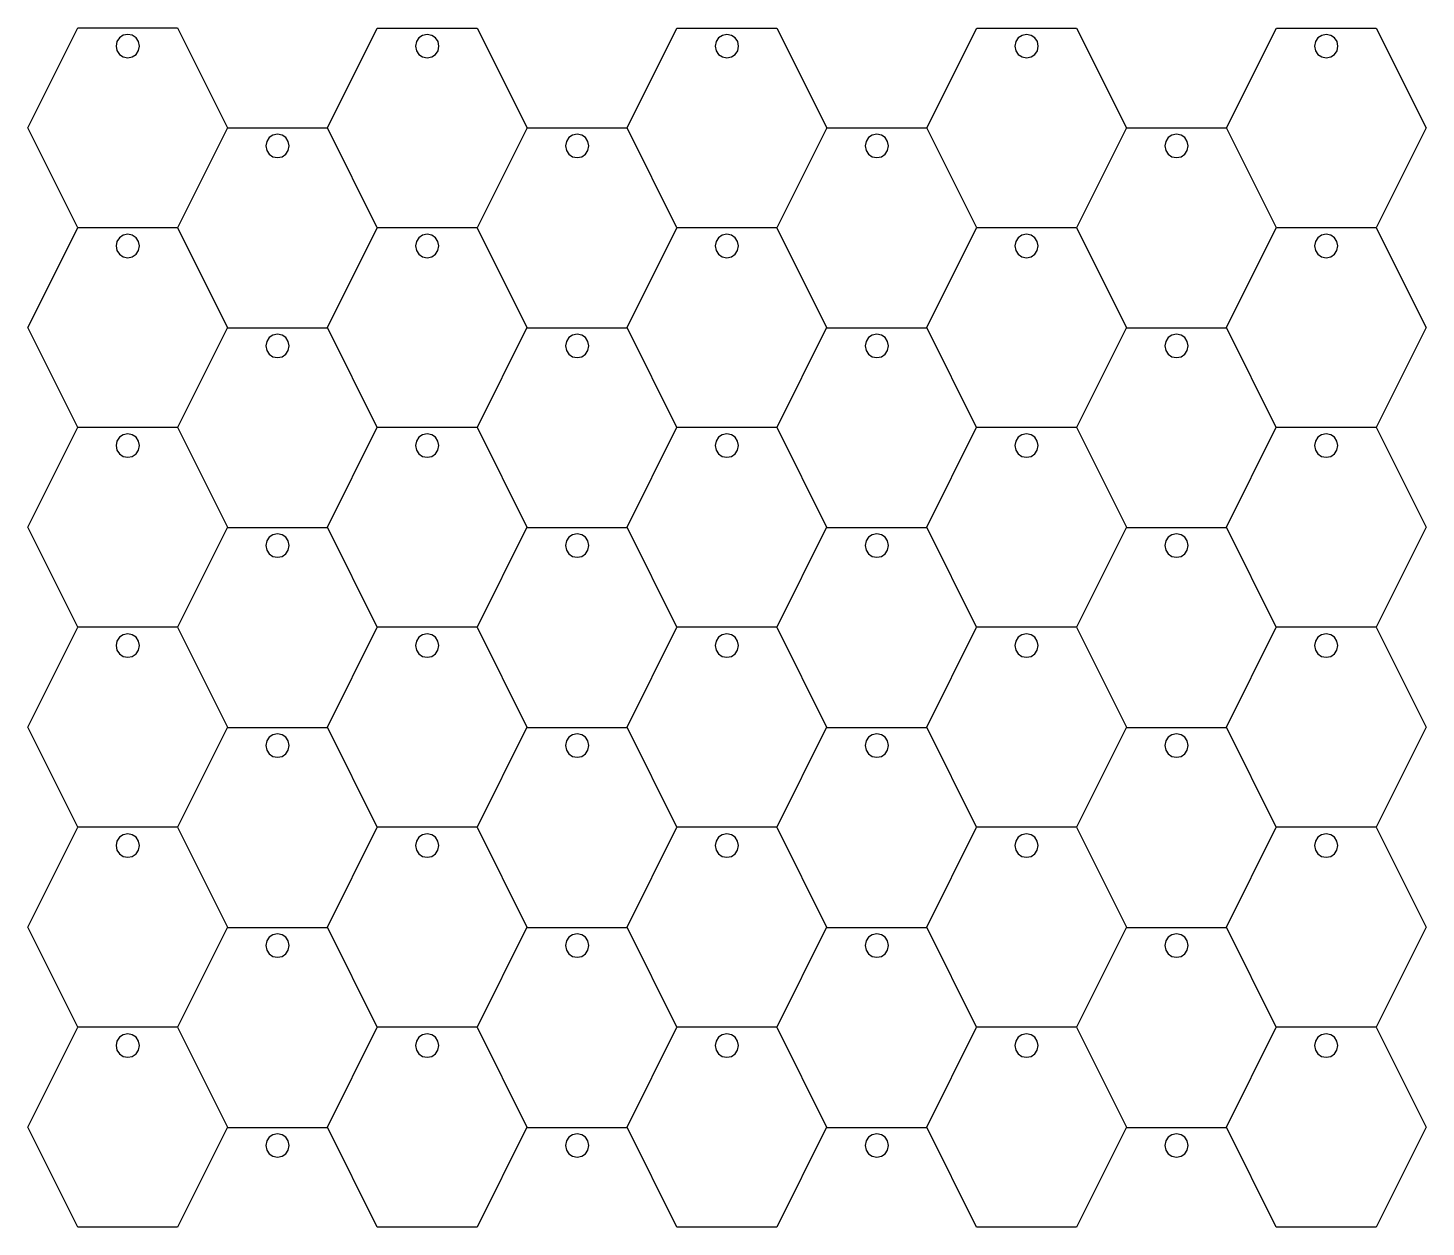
# Model space of a CAD drawing. Extents: x 0 to 350, y 0 to 300.
import ezdxf

# ---------------------------------------------------------------- set-up
doc = ezdxf.new("R2010")
doc.units = 0

msp = doc.modelspace()

# ---------------------------------------------------------------- linework, layer by layer
at = {"layer": 'Layer 1', "color": 7}
msp.add_lwpolyline([(50.054683, 275.240613), (37.554987, 250.241223), (12.555597, 250.241223), (0.055902, 275.240613), (12.555597, 300.240003), (37.554987, 300.240003), (50.054683, 275.240613)], close=True, dxfattribs=at)
for points in [[(25.054202, 298.648636), (23.912351, 298.418076), (22.97985, 297.789339), (22.351113, 296.856839), (22.120553, 295.714987), (22.351113, 294.573315), (22.97985, 293.64121), (23.912351, 293.01287), (25.054202, 292.78249), (26.196054, 293.01287), (27.128555, 293.64121), (27.757292, 294.573315), (27.987851, 295.714987), (27.757292, 296.856839), (27.128555, 297.789339), (26.196054, 298.418076), (25.054202, 298.648636), (25.054202, 298.648636)], [(87.57145, 300.216296), (112.570876, 300.216296), (125.070591, 275.216866), (112.570876, 250.21744), (87.57145, 250.21744), (75.071735, 275.216866), (87.57145, 300.216296)], [(100.070022, 298.625025), (98.928169, 298.394465), (97.995667, 297.765727), (97.366929, 296.833225), (97.136369, 295.691372), (97.366929, 294.549698), (97.995667, 293.617592), (98.928169, 292.98925), (100.070022, 292.75887), (101.211875, 292.98925), (102.144379, 293.617592), (102.773117, 294.549698), (103.003678, 295.691372), (102.773117, 296.833225), (102.144379, 297.765727), (101.211875, 298.394465), (100.070022, 298.625025), (100.070022, 298.625025)], [(162.64335, 300.216296), (187.642776, 300.216296), (200.142491, 275.216866), (187.642776, 250.21744), (162.64335, 250.21744), (150.143635, 275.216866), (162.64335, 300.216296)], [(175.141922, 298.625025), (174.000069, 298.394465), (173.067567, 297.765727), (172.438829, 296.833225), (172.208269, 295.691372), (172.438829, 294.549698), (173.067567, 293.617592), (174.000069, 292.98925), (175.141922, 292.75887), (176.283775, 292.98925), (177.216279, 293.617592), (177.845017, 294.549698), (178.075578, 295.691372), (177.845017, 296.833225), (177.216279, 297.765727), (176.283775, 298.394465), (175.141922, 298.625025), (175.141922, 298.625025)], [(237.71235, 300.216296), (262.711776, 300.216296), (275.211491, 275.216866), (262.711776, 250.21744), (237.71235, 250.21744), (225.212635, 275.216866), (237.71235, 300.216296)], [(250.210922, 298.625025), (249.069069, 298.394465), (248.136567, 297.765727), (247.507829, 296.833225), (247.277269, 295.691372), (247.507829, 294.549698), (248.136567, 293.617592), (249.069069, 292.98925), (250.210922, 292.75887), (251.352775, 292.98925), (252.285279, 293.617592), (252.914017, 294.549698), (253.144578, 295.691372), (252.914017, 296.833225), (252.285279, 297.765727), (251.352775, 298.394465), (250.210922, 298.625025), (250.210922, 298.625025)], [(312.78235, 300.216296), (337.781776, 300.216296), (350.281491, 275.216866), (337.781776, 250.21744), (312.78235, 250.21744), (300.282635, 275.216866), (312.78235, 300.216296)], [(325.280922, 298.625025), (324.139069, 298.394465), (323.206567, 297.765727), (322.577829, 296.833225), (322.347269, 295.691372), (322.577829, 294.549698), (323.206567, 293.617592), (324.139069, 292.98925), (325.280922, 292.75887), (326.422775, 292.98925), (327.355279, 293.617592), (327.984017, 294.549698), (328.214578, 295.691372), (327.984017, 296.833225), (327.355279, 297.765727), (326.422775, 298.394465), (325.280922, 298.625025), (325.280922, 298.625025)], [(50.054766, 275.240559), (75.015884, 275.240559)], [(62.567412, 273.638025), (61.425559, 273.407465), (60.493057, 272.778727), (59.864319, 271.846225), (59.633759, 270.704372), (59.864319, 269.562698), (60.493057, 268.630592), (61.425559, 268.00225), (62.567412, 267.77187), (63.709265, 268.00225), (64.641769, 268.630592), (65.270507, 269.562698), (65.501068, 270.704372), (65.270507, 271.846225), (64.641769, 272.778727), (63.709265, 273.407465), (62.567412, 273.638025), (62.567412, 273.638025)], [(125.12648, 275.240559), (150.087598, 275.240559)], [(137.639022, 273.638025), (136.497169, 273.407465), (135.564667, 272.778727), (134.935929, 271.846225), (134.705369, 270.704372), (134.935929, 269.562698), (135.564667, 268.630592), (136.497169, 268.00225), (137.639022, 267.77187), (138.780875, 268.00225), (139.713379, 268.630592), (140.342117, 269.562698), (140.572678, 270.704372), (140.342117, 271.846225), (139.713379, 272.778727), (138.780875, 273.407465), (137.639022, 273.638025), (137.639022, 273.638025)], [(200.19588, 275.240559), (225.156998, 275.240559)], [(212.708922, 273.638025), (211.567069, 273.407465), (210.634567, 272.778727), (210.005829, 271.846225), (209.775269, 270.704372), (210.005829, 269.562698), (210.634567, 268.630592), (211.567069, 268.00225), (212.708922, 267.77187), (213.850775, 268.00225), (214.783279, 268.630592), (215.412017, 269.562698), (215.642578, 270.704372), (215.412017, 271.846225), (214.783279, 272.778727), (213.850775, 273.407465), (212.708922, 273.638025), (212.708922, 273.638025)], [(275.26588, 275.240559), (300.226998, 275.240559)], [(287.777922, 273.638025), (286.636069, 273.407465), (285.703567, 272.778727), (285.074829, 271.846225), (284.844269, 270.704372), (285.074829, 269.562698), (285.703567, 268.630592), (286.636069, 268.00225), (287.777922, 267.77187), (288.919775, 268.00225), (289.852279, 268.630592), (290.481017, 269.562698), (290.711578, 270.704372), (290.481017, 271.846225), (289.852279, 272.778727), (288.919775, 273.407465), (287.777922, 273.638025), (287.777922, 273.638025)], [(37.555043, 250.239726), (50.054757, 225.240299), (37.555043, 200.24087), (12.555616, 200.24087), (0.055902, 225.240299), (12.555616, 250.239726)], [(112.563941, 250.239726), (125.063656, 225.240299), (112.563941, 200.24087), (87.564514, 200.24087), (75.0648, 225.240299), (87.564514, 250.239726)], [(187.635141, 250.239726), (200.134856, 225.240299), (187.635141, 200.24087), (162.635714, 200.24087), (150.136, 225.240299), (162.635714, 250.239726)], [(262.705141, 250.239726), (275.204856, 225.240299), (262.705141, 200.24087), (237.705714, 200.24087), (225.206, 225.240299), (237.705714, 250.239726)], [(337.774141, 250.239726), (350.273856, 225.240299), (337.774141, 200.24087), (312.774714, 200.24087), (300.275, 225.240299), (312.774714, 250.239726)], [(25.054202, 248.599636), (23.912351, 248.369076), (22.97985, 247.740339), (22.351113, 246.807839), (22.120553, 245.665987), (22.351113, 244.524315), (22.97985, 243.59221), (23.912351, 242.96387), (25.054202, 242.73349), (26.196054, 242.96387), (27.128555, 243.59221), (27.757292, 244.524315), (27.987851, 245.665987), (27.757292, 246.807839), (27.128555, 247.740339), (26.196054, 248.369076), (25.054202, 248.599636), (25.054202, 248.599636)], [(100.062902, 248.599636), (98.921051, 248.369076), (97.98855, 247.740339), (97.359813, 246.807839), (97.129253, 245.665987), (97.359813, 244.524315), (97.98855, 243.59221), (98.921051, 242.96387), (100.062902, 242.73349), (101.204754, 242.96387), (102.137255, 243.59221), (102.765992, 244.524315), (102.996551, 245.665987), (102.765992, 246.807839), (102.137255, 247.740339), (101.204754, 248.369076), (100.062902, 248.599636), (100.062902, 248.599636)], [(175.134302, 248.599636), (173.992451, 248.369076), (173.05995, 247.740339), (172.431213, 246.807839), (172.200653, 245.665987), (172.431213, 244.524315), (173.05995, 243.59221), (173.992451, 242.96387), (175.134302, 242.73349), (176.276154, 242.96387), (177.208655, 243.59221), (177.837392, 244.524315), (178.067951, 245.665987), (177.837392, 246.807839), (177.208655, 247.740339), (176.276154, 248.369076), (175.134302, 248.599636), (175.134302, 248.599636)], [(250.204302, 248.599636), (249.062451, 248.369076), (248.12995, 247.740339), (247.501213, 246.807839), (247.270653, 245.665987), (247.501213, 244.524315), (248.12995, 243.59221), (249.062451, 242.96387), (250.204302, 242.73349), (251.346154, 242.96387), (252.278655, 243.59221), (252.907392, 244.524315), (253.137951, 245.665987), (252.907392, 246.807839), (252.278655, 247.740339), (251.346154, 248.369076), (250.204302, 248.599636), (250.204302, 248.599636)], [(325.273302, 248.599636), (324.131451, 248.369076), (323.19895, 247.740339), (322.570213, 246.807839), (322.339653, 245.665987), (322.570213, 244.524315), (323.19895, 243.59221), (324.131451, 242.96387), (325.273302, 242.73349), (326.415154, 242.96387), (327.347655, 243.59221), (327.976392, 244.524315), (328.206951, 245.665987), (327.976392, 246.807839), (327.347655, 247.740339), (326.415154, 248.369076), (325.273302, 248.599636), (325.273302, 248.599636)], [(50.054766, 225.175559), (75.015884, 225.175559)], [(125.12648, 225.175559), (150.087598, 225.175559)], [(200.19588, 225.175559), (225.156998, 225.175559)], [(275.26588, 225.175559), (300.226998, 225.175559)], [(62.567412, 223.574025), (61.425559, 223.343465), (60.493057, 222.714727), (59.864319, 221.782225), (59.633759, 220.640372), (59.864319, 219.498698), (60.493057, 218.566592), (61.425559, 217.93825), (62.567412, 217.70787), (63.709265, 217.93825), (64.641769, 218.566592), (65.270507, 219.498698), (65.501068, 220.640372), (65.270507, 221.782225), (64.641769, 222.714727), (63.709265, 223.343465), (62.567412, 223.574025), (62.567412, 223.574025)], [(137.639022, 223.574025), (136.497169, 223.343465), (135.564667, 222.714727), (134.935929, 221.782225), (134.705369, 220.640372), (134.935929, 219.498698), (135.564667, 218.566592), (136.497169, 217.93825), (137.639022, 217.70787), (138.780875, 217.93825), (139.713379, 218.566592), (140.342117, 219.498698), (140.572678, 220.640372), (140.342117, 221.782225), (139.713379, 222.714727), (138.780875, 223.343465), (137.639022, 223.574025), (137.639022, 223.574025)], [(212.708922, 223.574025), (211.567069, 223.343465), (210.634567, 222.714727), (210.005829, 221.782225), (209.775269, 220.640372), (210.005829, 219.498698), (210.634567, 218.566592), (211.567069, 217.93825), (212.708922, 217.70787), (213.850775, 217.93825), (214.783279, 218.566592), (215.412017, 219.498698), (215.642578, 220.640372), (215.412017, 221.782225), (214.783279, 222.714727), (213.850775, 223.343465), (212.708922, 223.574025), (212.708922, 223.574025)], [(287.777922, 223.574025), (286.636069, 223.343465), (285.703567, 222.714727), (285.074829, 221.782225), (284.844269, 220.640372), (285.074829, 219.498698), (285.703567, 218.566592), (286.636069, 217.93825), (287.777922, 217.70787), (288.919775, 217.93825), (289.852279, 218.566592), (290.481017, 219.498698), (290.711578, 220.640372), (290.481017, 221.782225), (289.852279, 222.714727), (288.919775, 223.343465), (287.777922, 223.574025), (287.777922, 223.574025)], [(37.555043, 200.262726), (50.054757, 175.263299), (37.555043, 150.26387), (12.555616, 150.26387), (0.055902, 175.263299), (12.555616, 200.262726)], [(112.563941, 200.262726), (125.063656, 175.263299), (112.563941, 150.26387), (87.564514, 150.26387), (75.0648, 175.263299), (87.564514, 200.262726)], [(187.635141, 200.262726), (200.134856, 175.263299), (187.635141, 150.26387), (162.635714, 150.26387), (150.136, 175.263299), (162.635714, 200.262726)], [(262.705141, 200.262726), (275.204856, 175.263299), (262.705141, 150.26387), (237.705714, 150.26387), (225.206, 175.263299), (237.705714, 200.262726)], [(337.774141, 200.262726), (350.273856, 175.263299), (337.774141, 150.26387), (312.774714, 150.26387), (300.275, 175.263299), (312.774714, 200.262726)], [(25.054202, 198.622636), (23.912351, 198.392076), (22.97985, 197.763339), (22.351113, 196.830839), (22.120553, 195.688987), (22.351113, 194.547315), (22.97985, 193.61521), (23.912351, 192.98687), (25.054202, 192.75649), (26.196054, 192.98687), (27.128555, 193.61521), (27.757292, 194.547315), (27.987851, 195.688987), (27.757292, 196.830839), (27.128555, 197.763339), (26.196054, 198.392076), (25.054202, 198.622636), (25.054202, 198.622636)], [(100.062902, 198.622636), (98.921051, 198.392076), (97.98855, 197.763339), (97.359813, 196.830839), (97.129253, 195.688987), (97.359813, 194.547315), (97.98855, 193.61521), (98.921051, 192.98687), (100.062902, 192.75649), (101.204754, 192.98687), (102.137255, 193.61521), (102.765992, 194.547315), (102.996551, 195.688987), (102.765992, 196.830839), (102.137255, 197.763339), (101.204754, 198.392076), (100.062902, 198.622636), (100.062902, 198.622636)], [(175.134302, 198.622636), (173.992451, 198.392076), (173.05995, 197.763339), (172.431213, 196.830839), (172.200653, 195.688987), (172.431213, 194.547315), (173.05995, 193.61521), (173.992451, 192.98687), (175.134302, 192.75649), (176.276154, 192.98687), (177.208655, 193.61521), (177.837392, 194.547315), (178.067951, 195.688987), (177.837392, 196.830839), (177.208655, 197.763339), (176.276154, 198.392076), (175.134302, 198.622636), (175.134302, 198.622636)], [(250.204302, 198.622636), (249.062451, 198.392076), (248.12995, 197.763339), (247.501213, 196.830839), (247.270653, 195.688987), (247.501213, 194.547315), (248.12995, 193.61521), (249.062451, 192.98687), (250.204302, 192.75649), (251.346154, 192.98687), (252.278655, 193.61521), (252.907392, 194.547315), (253.137951, 195.688987), (252.907392, 196.830839), (252.278655, 197.763339), (251.346154, 198.392076), (250.204302, 198.622636), (250.204302, 198.622636)], [(325.273302, 198.622636), (324.131451, 198.392076), (323.19895, 197.763339), (322.570213, 196.830839), (322.339653, 195.688987), (322.570213, 194.547315), (323.19895, 193.61521), (324.131451, 192.98687), (325.273302, 192.75649), (326.415154, 192.98687), (327.347655, 193.61521), (327.976392, 194.547315), (328.206951, 195.688987), (327.976392, 196.830839), (327.347655, 197.763339), (326.415154, 198.392076), (325.273302, 198.622636), (325.273302, 198.622636)], [(50.054766, 175.198559), (75.015884, 175.198559)], [(125.12648, 175.198559), (150.087598, 175.198559)], [(200.19588, 175.198559), (225.156998, 175.198559)], [(275.26588, 175.198559), (300.226998, 175.198559)], [(62.567412, 173.597025), (61.425559, 173.366465), (60.493057, 172.737727), (59.864319, 171.805225), (59.633759, 170.663372), (59.864319, 169.521698), (60.493057, 168.589592), (61.425559, 167.96125), (62.567412, 167.73087), (63.709265, 167.96125), (64.641769, 168.589592), (65.270507, 169.521698), (65.501068, 170.663372), (65.270507, 171.805225), (64.641769, 172.737727), (63.709265, 173.366465), (62.567412, 173.597025), (62.567412, 173.597025)], [(137.639022, 173.597025), (136.497169, 173.366465), (135.564667, 172.737727), (134.935929, 171.805225), (134.705369, 170.663372), (134.935929, 169.521698), (135.564667, 168.589592), (136.497169, 167.96125), (137.639022, 167.73087), (138.780875, 167.96125), (139.713379, 168.589592), (140.342117, 169.521698), (140.572678, 170.663372), (140.342117, 171.805225), (139.713379, 172.737727), (138.780875, 173.366465), (137.639022, 173.597025), (137.639022, 173.597025)], [(212.708922, 173.597025), (211.567069, 173.366465), (210.634567, 172.737727), (210.005829, 171.805225), (209.775269, 170.663372), (210.005829, 169.521698), (210.634567, 168.589592), (211.567069, 167.96125), (212.708922, 167.73087), (213.850775, 167.96125), (214.783279, 168.589592), (215.412017, 169.521698), (215.642578, 170.663372), (215.412017, 171.805225), (214.783279, 172.737727), (213.850775, 173.366465), (212.708922, 173.597025), (212.708922, 173.597025)], [(287.777922, 173.597025), (286.636069, 173.366465), (285.703567, 172.737727), (285.074829, 171.805225), (284.844269, 170.663372), (285.074829, 169.521698), (285.703567, 168.589592), (286.636069, 167.96125), (287.777922, 167.73087), (288.919775, 167.96125), (289.852279, 168.589592), (290.481017, 169.521698), (290.711578, 170.663372), (290.481017, 171.805225), (289.852279, 172.737727), (288.919775, 173.366465), (287.777922, 173.597025), (287.777922, 173.597025)], [(37.555043, 150.190726), (50.054757, 125.191299), (37.555043, 100.19187), (12.555616, 100.19187), (0.055902, 125.191299), (12.555616, 150.190726)], [(25.054202, 148.550636), (23.912351, 148.320076), (22.97985, 147.691339), (22.351113, 146.758839), (22.120553, 145.616987), (22.351113, 144.475315), (22.97985, 143.54321), (23.912351, 142.91487), (25.054202, 142.68449), (26.196054, 142.91487), (27.128555, 143.54321), (27.757292, 144.475315), (27.987851, 145.616987), (27.757292, 146.758839), (27.128555, 147.691339), (26.196054, 148.320076), (25.054202, 148.550636), (25.054202, 148.550636)], [(112.563941, 150.190726), (125.063656, 125.191299), (112.563941, 100.19187), (87.564514, 100.19187), (75.0648, 125.191299), (87.564514, 150.190726)], [(100.062902, 148.550636), (98.921051, 148.320076), (97.98855, 147.691339), (97.359813, 146.758839), (97.129253, 145.616987), (97.359813, 144.475315), (97.98855, 143.54321), (98.921051, 142.91487), (100.062902, 142.68449), (101.204754, 142.91487), (102.137255, 143.54321), (102.765992, 144.475315), (102.996551, 145.616987), (102.765992, 146.758839), (102.137255, 147.691339), (101.204754, 148.320076), (100.062902, 148.550636), (100.062902, 148.550636)], [(187.635141, 150.190726), (200.134856, 125.191299), (187.635141, 100.19187), (162.635714, 100.19187), (150.136, 125.191299), (162.635714, 150.190726)], [(175.134302, 148.550636), (173.992451, 148.320076), (173.05995, 147.691339), (172.431213, 146.758839), (172.200653, 145.616987), (172.431213, 144.475315), (173.05995, 143.54321), (173.992451, 142.91487), (175.134302, 142.68449), (176.276154, 142.91487), (177.208655, 143.54321), (177.837392, 144.475315), (178.067951, 145.616987), (177.837392, 146.758839), (177.208655, 147.691339), (176.276154, 148.320076), (175.134302, 148.550636), (175.134302, 148.550636)], [(262.705141, 150.190726), (275.204856, 125.191299), (262.705141, 100.19187), (237.705714, 100.19187), (225.206, 125.191299), (237.705714, 150.190726)], [(250.204302, 148.550636), (249.062451, 148.320076), (248.12995, 147.691339), (247.501213, 146.758839), (247.270653, 145.616987), (247.501213, 144.475315), (248.12995, 143.54321), (249.062451, 142.91487), (250.204302, 142.68449), (251.346154, 142.91487), (252.278655, 143.54321), (252.907392, 144.475315), (253.137951, 145.616987), (252.907392, 146.758839), (252.278655, 147.691339), (251.346154, 148.320076), (250.204302, 148.550636), (250.204302, 148.550636)], [(337.774141, 150.190726), (350.273856, 125.191299), (337.774141, 100.19187), (312.774714, 100.19187), (300.275, 125.191299), (312.774714, 150.190726)], [(325.273302, 148.550636), (324.131451, 148.320076), (323.19895, 147.691339), (322.570213, 146.758839), (322.339653, 145.616987), (322.570213, 144.475315), (323.19895, 143.54321), (324.131451, 142.91487), (325.273302, 142.68449), (326.415154, 142.91487), (327.347655, 143.54321), (327.976392, 144.475315), (328.206951, 145.616987), (327.976392, 146.758839), (327.347655, 147.691339), (326.415154, 148.320076), (325.273302, 148.550636), (325.273302, 148.550636)], [(50.054766, 125.127559), (75.015884, 125.127559)], [(62.567412, 123.526025), (61.425559, 123.295465), (60.493057, 122.666727), (59.864319, 121.734225), (59.633759, 120.592372), (59.864319, 119.450698), (60.493057, 118.518592), (61.425559, 117.89025), (62.567412, 117.65987), (63.709265, 117.89025), (64.641769, 118.518592), (65.270507, 119.450698), (65.501068, 120.592372), (65.270507, 121.734225), (64.641769, 122.666727), (63.709265, 123.295465), (62.567412, 123.526025), (62.567412, 123.526025)], [(125.12648, 125.127559), (150.087598, 125.127559)], [(137.639022, 123.526025), (136.497169, 123.295465), (135.564667, 122.666727), (134.935929, 121.734225), (134.705369, 120.592372), (134.935929, 119.450698), (135.564667, 118.518592), (136.497169, 117.89025), (137.639022, 117.65987), (138.780875, 117.89025), (139.713379, 118.518592), (140.342117, 119.450698), (140.572678, 120.592372), (140.342117, 121.734225), (139.713379, 122.666727), (138.780875, 123.295465), (137.639022, 123.526025), (137.639022, 123.526025)], [(200.19588, 125.127559), (225.156998, 125.127559)], [(212.708922, 123.526025), (211.567069, 123.295465), (210.634567, 122.666727), (210.005829, 121.734225), (209.775269, 120.592372), (210.005829, 119.450698), (210.634567, 118.518592), (211.567069, 117.89025), (212.708922, 117.65987), (213.850775, 117.89025), (214.783279, 118.518592), (215.412017, 119.450698), (215.642578, 120.592372), (215.412017, 121.734225), (214.783279, 122.666727), (213.850775, 123.295465), (212.708922, 123.526025), (212.708922, 123.526025)], [(275.26588, 125.127559), (300.226998, 125.127559)], [(287.777922, 123.526025), (286.636069, 123.295465), (285.703567, 122.666727), (285.074829, 121.734225), (284.844269, 120.592372), (285.074829, 119.450698), (285.703567, 118.518592), (286.636069, 117.89025), (287.777922, 117.65987), (288.919775, 117.89025), (289.852279, 118.518592), (290.481017, 119.450698), (290.711578, 120.592372), (290.481017, 121.734225), (289.852279, 122.666727), (288.919775, 123.295465), (287.777922, 123.526025), (287.777922, 123.526025)], [(37.555043, 100.119726), (50.054757, 75.120299), (37.555043, 50.12087), (12.555616, 50.12087), (0.055902, 75.120299), (12.555616, 100.119726)], [(25.054202, 98.479936), (23.912351, 98.249376), (22.97985, 97.620639), (22.351113, 96.688139), (22.120553, 95.546287), (22.351113, 94.404615), (22.97985, 93.47251), (23.912351, 92.84417), (25.054202, 92.61379), (26.196054, 92.84417), (27.128555, 93.47251), (27.757292, 94.404615), (27.987851, 95.546287), (27.757292, 96.688139), (27.128555, 97.620639), (26.196054, 98.249376), (25.054202, 98.479936), (25.054202, 98.479936)], [(112.563941, 100.119726), (125.063656, 75.120299), (112.563941, 50.12087), (87.564514, 50.12087), (75.0648, 75.120299), (87.564514, 100.119726)], [(100.062902, 98.479936), (98.921051, 98.249376), (97.98855, 97.620639), (97.359813, 96.688139), (97.129253, 95.546287), (97.359813, 94.404615), (97.98855, 93.47251), (98.921051, 92.84417), (100.062902, 92.61379), (101.204754, 92.84417), (102.137255, 93.47251), (102.765992, 94.404615), (102.996551, 95.546287), (102.765992, 96.688139), (102.137255, 97.620639), (101.204754, 98.249376), (100.062902, 98.479936), (100.062902, 98.479936)], [(187.635141, 100.119726), (200.134856, 75.120299), (187.635141, 50.12087), (162.635714, 50.12087), (150.136, 75.120299), (162.635714, 100.119726)], [(175.134302, 98.479936), (173.992451, 98.249376), (173.05995, 97.620639), (172.431213, 96.688139), (172.200653, 95.546287), (172.431213, 94.404615), (173.05995, 93.47251), (173.992451, 92.84417), (175.134302, 92.61379), (176.276154, 92.84417), (177.208655, 93.47251), (177.837392, 94.404615), (178.067951, 95.546287), (177.837392, 96.688139), (177.208655, 97.620639), (176.276154, 98.249376), (175.134302, 98.479936), (175.134302, 98.479936)], [(262.705141, 100.119726), (275.204856, 75.120299), (262.705141, 50.12087), (237.705714, 50.12087), (225.206, 75.120299), (237.705714, 100.119726)], [(250.204302, 98.479936), (249.062451, 98.249376), (248.12995, 97.620639), (247.501213, 96.688139), (247.270653, 95.546287), (247.501213, 94.404615), (248.12995, 93.47251), (249.062451, 92.84417), (250.204302, 92.61379), (251.346154, 92.84417), (252.278655, 93.47251), (252.907392, 94.404615), (253.137951, 95.546287), (252.907392, 96.688139), (252.278655, 97.620639), (251.346154, 98.249376), (250.204302, 98.479936), (250.204302, 98.479936)], [(337.774141, 100.119726), (350.273856, 75.120299), (337.774141, 50.12087), (312.774714, 50.12087), (300.275, 75.120299), (312.774714, 100.119726)], [(325.273302, 98.479936), (324.131451, 98.249376), (323.19895, 97.620639), (322.570213, 96.688139), (322.339653, 95.546287), (322.570213, 94.404615), (323.19895, 93.47251), (324.131451, 92.84417), (325.273302, 92.61379), (326.415154, 92.84417), (327.347655, 93.47251), (327.976392, 94.404615), (328.206951, 95.546287), (327.976392, 96.688139), (327.347655, 97.620639), (326.415154, 98.249376), (325.273302, 98.479936), (325.273302, 98.479936)], [(50.054766, 75.056559), (75.015884, 75.056559)], [(125.12648, 75.056559), (150.087598, 75.056559)], [(200.19588, 75.056559), (225.156998, 75.056559)], [(275.26588, 75.056559), (300.226998, 75.056559)], [(62.567412, 73.454025), (61.425559, 73.223465), (60.493057, 72.594727), (59.864319, 71.662225), (59.633759, 70.520372), (59.864319, 69.378698), (60.493057, 68.446592), (61.425559, 67.81825), (62.567412, 67.58787), (63.709265, 67.81825), (64.641769, 68.446592), (65.270507, 69.378698), (65.501068, 70.520372), (65.270507, 71.662225), (64.641769, 72.594727), (63.709265, 73.223465), (62.567412, 73.454025), (62.567412, 73.454025)], [(137.639022, 73.454025), (136.497169, 73.223465), (135.564667, 72.594727), (134.935929, 71.662225), (134.705369, 70.520372), (134.935929, 69.378698), (135.564667, 68.446592), (136.497169, 67.81825), (137.639022, 67.58787), (138.780875, 67.81825), (139.713379, 68.446592), (140.342117, 69.378698), (140.572678, 70.520372), (140.342117, 71.662225), (139.713379, 72.594727), (138.780875, 73.223465), (137.639022, 73.454025), (137.639022, 73.454025)], [(212.708922, 73.454025), (211.567069, 73.223465), (210.634567, 72.594727), (210.005829, 71.662225), (209.775269, 70.520372), (210.005829, 69.378698), (210.634567, 68.446592), (211.567069, 67.81825), (212.708922, 67.58787), (213.850775, 67.81825), (214.783279, 68.446592), (215.412017, 69.378698), (215.642578, 70.520372), (215.412017, 71.662225), (214.783279, 72.594727), (213.850775, 73.223465), (212.708922, 73.454025), (212.708922, 73.454025)], [(287.777922, 73.454025), (286.636069, 73.223465), (285.703567, 72.594727), (285.074829, 71.662225), (284.844269, 70.520372), (285.074829, 69.378698), (285.703567, 68.446592), (286.636069, 67.81825), (287.777922, 67.58787), (288.919775, 67.81825), (289.852279, 68.446592), (290.481017, 69.378698), (290.711578, 70.520372), (290.481017, 71.662225), (289.852279, 72.594727), (288.919775, 73.223465), (287.777922, 73.454025), (287.777922, 73.454025)], [(37.555043, 50.048826), (50.054757, 25.049399), (37.555043, 0.04997), (12.555616, 0.04997), (0.055902, 25.049399), (12.555616, 50.048826)], [(112.563941, 50.048826), (125.063656, 25.049399), (112.563941, 0.04997), (87.564514, 0.04997), (75.0648, 25.049399), (87.564514, 50.048826)], [(187.635141, 50.048826), (200.134856, 25.049399), (187.635141, 0.04997), (162.635714, 0.04997), (150.136, 25.049399), (162.635714, 50.048826)], [(262.705141, 50.048826), (275.204856, 25.049399), (262.705141, 0.04997), (237.705714, 0.04997), (225.206, 25.049399), (237.705714, 50.048826)], [(337.774141, 50.048826), (350.273856, 25.049399), (337.774141, 0.04997), (312.774714, 0.04997), (300.275, 25.049399), (312.774714, 50.048826)], [(25.054202, 48.408736), (23.912351, 48.178176), (22.97985, 47.549439), (22.351113, 46.616939), (22.120553, 45.475087), (22.351113, 44.333415), (22.97985, 43.40131), (23.912351, 42.77297), (25.054202, 42.54259), (26.196054, 42.77297), (27.128555, 43.40131), (27.757292, 44.333415), (27.987851, 45.475087), (27.757292, 46.616939), (27.128555, 47.549439), (26.196054, 48.178176), (25.054202, 48.408736), (25.054202, 48.408736)], [(100.062902, 48.408736), (98.921051, 48.178176), (97.98855, 47.549439), (97.359813, 46.616939), (97.129253, 45.475087), (97.359813, 44.333415), (97.98855, 43.40131), (98.921051, 42.77297), (100.062902, 42.54259), (101.204754, 42.77297), (102.137255, 43.40131), (102.765992, 44.333415), (102.996551, 45.475087), (102.765992, 46.616939), (102.137255, 47.549439), (101.204754, 48.178176), (100.062902, 48.408736), (100.062902, 48.408736)], [(175.134302, 48.408736), (173.992451, 48.178176), (173.05995, 47.549439), (172.431213, 46.616939), (172.200653, 45.475087), (172.431213, 44.333415), (173.05995, 43.40131), (173.992451, 42.77297), (175.134302, 42.54259), (176.276154, 42.77297), (177.208655, 43.40131), (177.837392, 44.333415), (178.067951, 45.475087), (177.837392, 46.616939), (177.208655, 47.549439), (176.276154, 48.178176), (175.134302, 48.408736), (175.134302, 48.408736)], [(250.204302, 48.408736), (249.062451, 48.178176), (248.12995, 47.549439), (247.501213, 46.616939), (247.270653, 45.475087), (247.501213, 44.333415), (248.12995, 43.40131), (249.062451, 42.77297), (250.204302, 42.54259), (251.346154, 42.77297), (252.278655, 43.40131), (252.907392, 44.333415), (253.137951, 45.475087), (252.907392, 46.616939), (252.278655, 47.549439), (251.346154, 48.178176), (250.204302, 48.408736), (250.204302, 48.408736)], [(325.273302, 48.408736), (324.131451, 48.178176), (323.19895, 47.549439), (322.570213, 46.616939), (322.339653, 45.475087), (322.570213, 44.333415), (323.19895, 43.40131), (324.131451, 42.77297), (325.273302, 42.54259), (326.415154, 42.77297), (327.347655, 43.40131), (327.976392, 44.333415), (328.206951, 45.475087), (327.976392, 46.616939), (327.347655, 47.549439), (326.415154, 48.178176), (325.273302, 48.408736), (325.273302, 48.408736)], [(50.054766, 24.985459), (75.015884, 24.985459)], [(125.12648, 24.985459), (150.087598, 24.985459)], [(200.19588, 24.985459), (225.156998, 24.985459)], [(275.26588, 24.985459), (300.226998, 24.985459)], [(62.567412, 23.383325), (61.425559, 23.152765), (60.493057, 22.524027), (59.864319, 21.591525), (59.633759, 20.449672), (59.864319, 19.307998), (60.493057, 18.375892), (61.425559, 17.74755), (62.567412, 17.51717), (63.709265, 17.74755), (64.641769, 18.375892), (65.270507, 19.307998), (65.501068, 20.449672), (65.270507, 21.591525), (64.641769, 22.524027), (63.709265, 23.152765), (62.567412, 23.383325), (62.567412, 23.383325)], [(137.639022, 23.383325), (136.497169, 23.152765), (135.564667, 22.524027), (134.935929, 21.591525), (134.705369, 20.449672), (134.935929, 19.307998), (135.564667, 18.375892), (136.497169, 17.74755), (137.639022, 17.51717), (138.780875, 17.74755), (139.713379, 18.375892), (140.342117, 19.307998), (140.572678, 20.449672), (140.342117, 21.591525), (139.713379, 22.524027), (138.780875, 23.152765), (137.639022, 23.383325), (137.639022, 23.383325)], [(212.708922, 23.383325), (211.567069, 23.152765), (210.634567, 22.524027), (210.005829, 21.591525), (209.775269, 20.449672), (210.005829, 19.307998), (210.634567, 18.375892), (211.567069, 17.74755), (212.708922, 17.51717), (213.850775, 17.74755), (214.783279, 18.375892), (215.412017, 19.307998), (215.642578, 20.449672), (215.412017, 21.591525), (214.783279, 22.524027), (213.850775, 23.152765), (212.708922, 23.383325), (212.708922, 23.383325)], [(287.777922, 23.383325), (286.636069, 23.152765), (285.703567, 22.524027), (285.074829, 21.591525), (284.844269, 20.449672), (285.074829, 19.307998), (285.703567, 18.375892), (286.636069, 17.74755), (287.777922, 17.51717), (288.919775, 17.74755), (289.852279, 18.375892), (290.481017, 19.307998), (290.711578, 20.449672), (290.481017, 21.591525), (289.852279, 22.524027), (288.919775, 23.152765), (287.777922, 23.383325), (287.777922, 23.383325)]]:
    msp.add_lwpolyline(points, dxfattribs=at)

doc.saveas('drawing.dxf')
